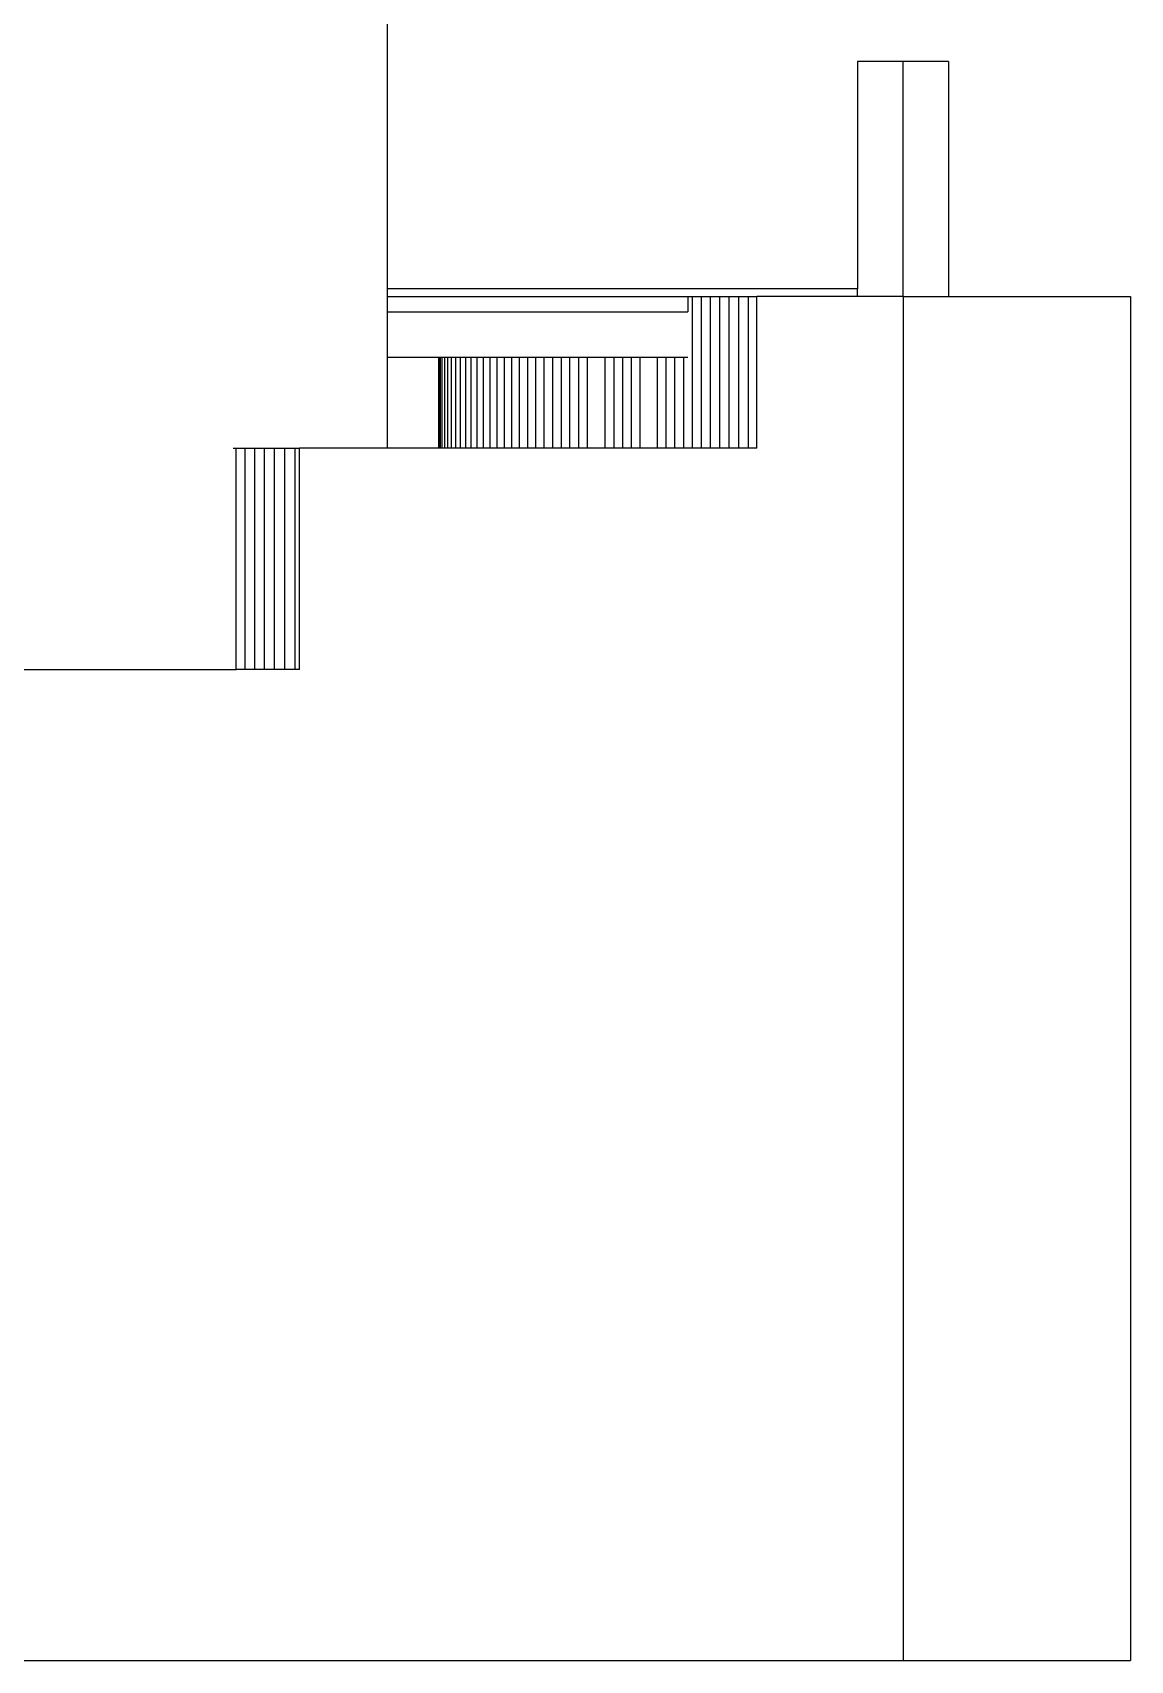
# Model space of a CAD drawing. Extents: x -20.4 to 13.4, y -9.4 to 9.8.
# Drawn here: x 6.15 to 13.39, y -9.38 to 1.37 of the extents above; entities that cross this region are included whole.
import ezdxf

# ---------------------------------------------------------------- set-up
doc = ezdxf.new("R2010")
doc.units = 0
doc.layers.get('0').update_dxf_attribs({"linetype": 'CONTINUOUS'})

msp = doc.modelspace()

# ---------------------------------------------------------------- linework, layer by layer
for p, q in [((8.49, -0.325), (8.49, 2.725)), ((11.59, 1.175), (11.59, -0.325)), ((11.89, 1.175), (11.59, 1.175)), ((12.19, 1.175), (11.89, 1.175)), ((11.89, -0.375), (11.89, 1.175)), ((12.19, 1.175), (12.19, -0.375)), ((11.59, -0.325), (8.49, -0.325)), ((8.49, -0.375), (8.49, -0.325)), ((8.49, -0.375), (10.471, -0.375)), ((8.49, -0.475), (8.49, -0.375)), ((10.471, -0.375), (10.501, -0.375)), ((10.471, -0.375), (10.471, -0.475)), ((10.501, -1.375), (10.501, -0.375)), ((10.501, -0.375), (10.561, -0.375)), ((10.561, -0.375), (10.62, -0.375)), ((10.561, -1.375), (10.561, -0.375)), ((10.62, -0.375), (10.681, -0.375)), ((10.62, -1.375), (10.62, -0.375)), ((10.681, -0.375), (10.743, -0.375)), ((10.681, -1.375), (10.681, -0.375)), ((10.743, -0.375), (10.807, -0.375)), ((10.743, -1.375), (10.743, -0.375)), ((10.807, -0.375), (10.871, -0.375)), ((10.807, -1.375), (10.807, -0.375)), ((10.871, -0.375), (10.926, -0.375)), ((10.871, -1.375), (10.871, -0.375)), ((10.926, -1.375), (10.926, -0.375)), ((11.59, -0.375), (10.926, -0.375)), ((11.59, -0.375), (11.59, -0.325)), ((11.89, -0.375), (11.59, -0.375)), ((11.89, -0.375), (11.89, -9.375)), ((11.89, -0.375), (12.19, -0.375)), ((12.19, -0.375), (13.39, -0.375)), ((13.39, -0.375), (13.39, -9.375)), ((8.49, -0.475), (10.471, -0.475)), ((8.49, -0.775), (8.49, -0.475)), ((8.49, -1.375), (8.49, -0.775)), ((8.49, -0.775), (8.828, -0.775)), ((8.828, -1.375), (8.828, -0.775)), ((8.828, -0.775), (8.83, -0.775)), ((8.83, -1.375), (8.83, -0.775)), ((8.83, -1.375), (8.83, -0.775)), ((8.83, -0.775), (8.83, -0.775)), ((8.83, -0.775), (8.838, -0.775)), ((8.838, -1.375), (8.838, -0.775)), ((8.838, -0.775), (8.85, -0.775)), ((8.85, -1.375), (8.85, -0.775)), ((8.85, -0.775), (8.867, -0.775)), ((8.867, -1.375), (8.867, -0.775)), ((8.867, -0.775), (8.887, -0.775)), ((8.887, -1.375), (8.887, -0.775)), ((8.887, -0.775), (8.912, -0.775)), ((8.912, -1.375), (8.912, -0.775)), ((8.912, -0.775), (8.94, -0.775)), ((8.94, -1.375), (8.94, -0.775)), ((8.94, -0.775), (8.971, -0.775)), ((8.971, -1.375), (8.971, -0.775)), ((8.971, -0.775), (9.005, -0.775)), ((9.005, -1.375), (9.005, -0.775)), ((9.005, -0.775), (9.042, -0.775)), ((9.042, -1.375), (9.042, -0.775)), ((9.042, -0.775), (9.081, -0.775)), ((9.081, -1.375), (9.081, -0.775)), ((9.081, -0.775), (9.123, -0.775)), ((9.123, -1.375), (9.123, -0.775)), ((9.123, -0.775), (9.167, -0.775)), ((9.167, -1.375), (9.167, -0.775)), ((9.167, -0.775), (9.213, -0.775)), ((9.213, -1.375), (9.213, -0.775)), ((9.213, -0.775), (9.261, -0.775)), ((9.261, -1.375), (9.261, -0.775)), ((9.261, -0.775), (9.31, -0.775)), ((9.31, -1.375), (9.31, -0.775)), ((9.31, -0.775), (9.361, -0.775)), ((9.361, -1.375), (9.361, -0.775)), ((9.361, -0.775), (9.414, -0.775)), ((9.414, -1.375), (9.414, -0.775)), ((9.414, -0.775), (9.468, -0.775)), ((9.468, -1.375), (9.468, -0.775)), ((9.468, -0.775), (9.523, -0.775)), ((9.523, -1.375), (9.523, -0.775)), ((9.523, -0.775), (9.579, -0.775)), ((9.579, -1.375), (9.579, -0.775)), ((9.579, -0.775), (9.636, -0.775)), ((9.636, -1.375), (9.636, -0.775)), ((9.636, -0.775), (9.693, -0.775)), ((9.693, -1.375), (9.693, -0.775)), ((9.693, -0.775), (9.751, -0.775)), ((9.751, -1.375), (9.751, -0.775)), ((9.751, -0.775), (9.809, -0.775)), ((9.809, -1.375), (9.809, -0.775)), ((9.809, -0.775), (9.926, -0.775)), ((9.926, -1.375), (9.926, -0.775)), ((9.926, -0.775), (9.984, -0.775)), ((9.984, -1.375), (9.984, -0.775)), ((9.984, -0.775), (10.042, -0.775)), ((10.042, -1.375), (10.042, -0.775)), ((10.042, -0.775), (10.099, -0.775)), ((10.099, -1.375), (10.099, -0.775)), ((10.099, -0.775), (10.156, -0.775)), ((10.156, -1.375), (10.156, -0.775)), ((10.156, -0.775), (10.27, -0.775)), ((10.27, -1.375), (10.27, -0.775)), ((10.27, -0.775), (10.328, -0.775)), ((10.328, -1.375), (10.328, -0.775)), ((10.328, -0.775), (10.385, -0.775)), ((10.385, -1.375), (10.385, -0.775)), ((10.385, -0.775), (10.443, -0.775)), ((10.443, -1.375), (10.443, -0.775)), ((10.443, -0.775), (10.471, -0.775)), ((7.471, -1.375), (7.491, -1.375)), ((7.491, -1.375), (7.551, -1.375)), ((7.491, -2.837), (7.491, -1.375)), ((7.551, -1.375), (7.613, -1.375)), ((7.551, -2.837), (7.551, -1.375)), ((7.613, -1.375), (7.677, -1.375)), ((7.613, -2.837), (7.613, -1.375)), ((7.677, -1.375), (7.743, -1.375)), ((7.677, -2.837), (7.677, -1.375)), ((7.743, -1.375), (7.811, -1.375)), ((7.743, -2.837), (7.743, -1.375)), ((7.811, -1.375), (7.88, -1.375)), ((7.811, -2.837), (7.811, -1.375)), ((7.88, -1.375), (7.909, -1.375)), ((7.88, -2.837), (7.88, -1.375)), ((7.909, -2.837), (7.909, -1.375)), ((8.49, -1.375), (7.909, -1.375)), ((8.828, -1.375), (8.49, -1.375)), ((8.83, -1.375), (8.828, -1.375)), ((8.83, -1.375), (8.83, -1.375)), ((8.838, -1.375), (8.83, -1.375)), ((8.85, -1.375), (8.838, -1.375)), ((8.867, -1.375), (8.85, -1.375)), ((8.887, -1.375), (8.867, -1.375)), ((8.912, -1.375), (8.887, -1.375)), ((8.94, -1.375), (8.912, -1.375)), ((8.971, -1.375), (8.94, -1.375)), ((9.005, -1.375), (8.971, -1.375)), ((9.042, -1.375), (9.005, -1.375)), ((9.081, -1.375), (9.042, -1.375)), ((9.123, -1.375), (9.081, -1.375)), ((9.167, -1.375), (9.123, -1.375)), ((9.213, -1.375), (9.167, -1.375)), ((9.261, -1.375), (9.213, -1.375)), ((9.31, -1.375), (9.261, -1.375)), ((9.361, -1.375), (9.31, -1.375)), ((9.414, -1.375), (9.361, -1.375)), ((9.468, -1.375), (9.414, -1.375)), ((9.523, -1.375), (9.468, -1.375)), ((9.579, -1.375), (9.523, -1.375)), ((9.636, -1.375), (9.579, -1.375)), ((9.693, -1.375), (9.636, -1.375)), ((9.751, -1.375), (9.693, -1.375)), ((9.809, -1.375), (9.751, -1.375)), ((9.926, -1.375), (9.809, -1.375)), ((9.984, -1.375), (9.926, -1.375)), ((10.042, -1.375), (9.984, -1.375)), ((10.099, -1.375), (10.042, -1.375)), ((10.156, -1.375), (10.099, -1.375)), ((10.27, -1.375), (10.156, -1.375)), ((10.328, -1.375), (10.27, -1.375)), ((10.385, -1.375), (10.328, -1.375)), ((10.443, -1.375), (10.385, -1.375)), ((10.501, -1.375), (10.443, -1.375)), ((10.561, -1.375), (10.501, -1.375)), ((10.62, -1.375), (10.561, -1.375)), ((10.681, -1.375), (10.62, -1.375)), ((10.743, -1.375), (10.681, -1.375)), ((10.807, -1.375), (10.743, -1.375)), ((10.871, -1.375), (10.807, -1.375)), ((10.926, -1.375), (10.871, -1.375)), ((4.648, -2.837), (7.491, -2.837)), ((7.551, -2.837), (7.491, -2.837)), ((7.613, -2.837), (7.551, -2.837)), ((7.677, -2.837), (7.613, -2.837)), ((7.743, -2.837), (7.677, -2.837)), ((7.811, -2.837), (7.743, -2.837)), ((7.88, -2.837), (7.811, -2.837)), ((7.909, -2.837), (7.88, -2.837)), ((1.654, -9.375), (11.89, -9.375)), ((6.168, -9.375), (6.21, -9.375)), ((6.21, -9.375), (6.254, -9.375)), ((6.254, -9.375), (6.299, -9.375)), ((6.299, -9.375), (6.346, -9.375)), ((6.346, -9.375), (6.393, -9.375)), ((6.393, -9.375), (6.489, -9.375)), ((6.489, -9.375), (6.536, -9.375)), ((6.536, -9.375), (6.582, -9.375)), ((6.582, -9.375), (6.628, -9.375)), ((6.628, -9.375), (6.672, -9.375)), ((6.672, -9.375), (6.714, -9.375)), ((6.714, -9.375), (6.753, -9.375)), ((6.753, -9.375), (6.791, -9.375)), ((6.791, -9.375), (6.826, -9.375)), ((6.826, -9.375), (6.86, -9.375)), ((6.86, -9.375), (6.893, -9.375)), ((6.893, -9.375), (6.925, -9.375)), ((6.925, -9.375), (6.987, -9.375)), ((6.987, -9.375), (7.019, -9.375)), ((7.019, -9.375), (7.052, -9.375)), ((7.052, -9.375), (7.085, -9.375)), ((7.085, -9.375), (7.12, -9.375)), ((7.12, -9.375), (7.157, -9.375)), ((7.157, -9.375), (7.196, -9.375)), ((7.196, -9.375), (7.237, -9.375)), ((7.237, -9.375), (7.281, -9.375)), ((7.281, -9.375), (7.329, -9.375)), ((7.329, -9.375), (7.38, -9.375)), ((7.38, -9.375), (7.434, -9.375)), ((7.434, -9.375), (7.491, -9.375)), ((7.491, -9.375), (7.551, -9.375)), ((7.551, -9.375), (7.613, -9.375)), ((7.613, -9.375), (7.677, -9.375)), ((7.677, -9.375), (7.743, -9.375)), ((7.743, -9.375), (7.811, -9.375)), ((7.811, -9.375), (7.88, -9.375)), ((7.88, -9.375), (7.909, -9.375)), ((8.828, -9.375), (8.83, -9.375)), ((8.83, -9.375), (8.838, -9.375)), ((8.838, -9.375), (8.85, -9.375)), ((8.85, -9.375), (8.867, -9.375)), ((8.867, -9.375), (8.887, -9.375)), ((8.887, -9.375), (8.912, -9.375)), ((8.912, -9.375), (8.94, -9.375)), ((8.94, -9.375), (8.971, -9.375)), ((8.971, -9.375), (9.005, -9.375)), ((9.005, -9.375), (9.042, -9.375)), ((9.016, -9.375), (9.02, -9.375)), ((9.02, -9.375), (9.032, -9.375)), ((9.032, -9.375), (9.052, -9.375)), ((9.042, -9.375), (9.081, -9.375)), ((9.052, -9.375), (9.078, -9.375)), ((9.078, -9.375), (9.108, -9.375)), ((9.081, -9.375), (9.123, -9.375)), ((9.108, -9.375), (9.139, -9.375)), ((9.123, -9.375), (9.167, -9.375)), ((9.139, -9.375), (9.169, -9.375)), ((9.167, -9.375), (9.213, -9.375)), ((9.169, -9.375), (9.195, -9.375)), ((9.195, -9.375), (9.214, -9.375)), ((9.213, -9.375), (9.261, -9.375)), ((9.214, -9.375), (9.223, -9.375)), ((9.261, -9.375), (9.31, -9.375)), ((9.31, -9.375), (9.361, -9.375)), ((9.361, -9.375), (9.414, -9.375)), ((9.414, -9.375), (9.468, -9.375)), ((9.468, -9.375), (9.523, -9.375)), ((9.523, -9.375), (9.579, -9.375)), ((9.579, -9.375), (9.636, -9.375)), ((9.636, -9.375), (9.693, -9.375)), ((9.693, -9.375), (9.751, -9.375)), ((9.751, -9.375), (9.809, -9.375)), ((9.809, -9.375), (9.926, -9.375)), ((9.926, -9.375), (9.984, -9.375)), ((9.984, -9.375), (10.042, -9.375)), ((10.042, -9.375), (10.099, -9.375)), ((10.099, -9.375), (10.156, -9.375)), ((10.156, -9.375), (10.27, -9.375)), ((10.27, -9.375), (10.328, -9.375)), ((10.328, -9.375), (10.385, -9.375)), ((10.385, -9.375), (10.443, -9.375)), ((10.443, -9.375), (10.501, -9.375)), ((10.501, -9.375), (10.561, -9.375)), ((10.561, -9.375), (10.62, -9.375)), ((10.62, -9.375), (10.681, -9.375)), ((10.681, -9.375), (10.743, -9.375)), ((10.743, -9.375), (10.807, -9.375)), ((10.807, -9.375), (10.871, -9.375)), ((10.871, -9.375), (10.926, -9.375)), ((11.89, -9.375), (13.39, -9.375))]:
    msp.add_line(p, q)

doc.saveas('drawing.dxf')
